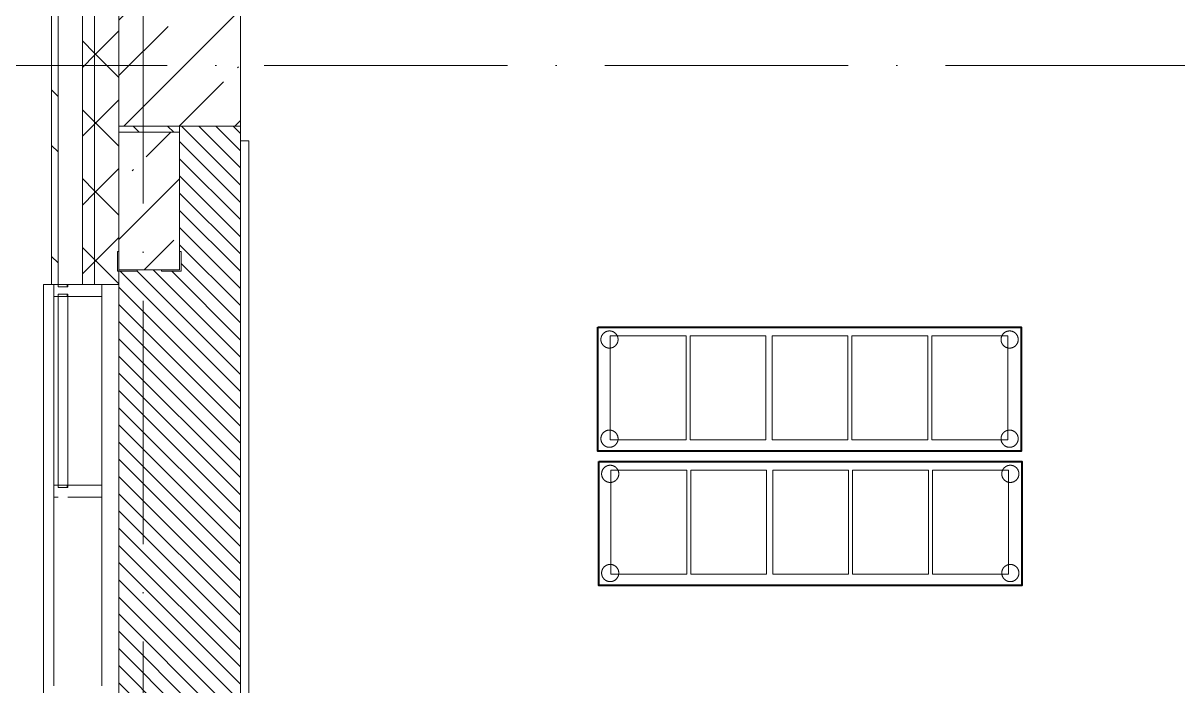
# Model space of a CAD drawing. Header units: millimetres. Extents: x -6467 to 105918, y -7090 to 92481.
# Drawn here: x -2844 to 1905, y 29931 to 32655 of the extents above; entities that cross this region are included whole.
import ezdxf

# ---------------------------------------------------------------- set-up
doc = ezdxf.new("R2010")
doc.units = ezdxf.units.MM
doc.linetypes.add('50_200_ШТРИХ_1Т_ш5_п1_п1_', pattern=[1400, 1000, -200, 0, -200])
doc.linetypes.add('IMPORT-ACAD_ISO02W100', pattern=[3000, 2400, -600])
for name, color, linetype, lineweight in [('A-FLOR', 7, 'Continuous', 9), ('A-GLAZ', 7, 'Continuous', 5), ('A-GLAZ-CWMG', 7, 'Continuous', 9), ('A-GLAZ-CWMG-1', 7, 'Continuous', 20), ('A-WALL', 7, 'Continuous', 5), ('A-WALL-FNSH-1', 7, 'Continuous', 5), ('I-WALL', 7, 'Continuous', 5), ('S-COLS', 7, 'Continuous', 9), ('S-COLS-1', 7, 'Continuous', 5)]:
    doc.layers.add(name, color=color, linetype=linetype, lineweight=lineweight)
for name, color, linetype, lineweight, true_color in [('A-FLOR-PATT-1', 7, 'Continuous', 5, 0xd61c12), ('A-GENM-1', 7, 'Continuous', 9, 0xaaaaaa), ('A-GENM-2', 7, 'Continuous', 20, 0xaaaaaa), ('A-WALL-3', 7, 'Continuous', 5, 0x787878), ('мебель 2 этаж-1', 7, 'Continuous', 40, 0xaaaaaa), ('Оси-3', 7, '50_200_ШТРИХ_1Т_ш5_п1_п1_', 9, 0xaaaaaa), ('ТХ_функционал-14', 7, 'IMPORT-ACAD_ISO02W100', 20, 0xaaaaaa), ('ТХ_функционал-2', 7, 'Continuous', 40, 0xaaaaaa)]:
    doc.layers.add(name, color=color, linetype=linetype, lineweight=lineweight, true_color=true_color)
pattern_1 = [(45, (0, 0), (-141.42136, 141.42136), []), (135, (0, 0), (-141.42136, -141.42136), [])]

# ---------------------------------------------------------------- blocks, each defined once
blk = doc.blocks.new('BSC_Колонна _Прямоугольная - 500х500-V59-АИ_План этажа Радиаторы_2')
at = {"layer": 'S-COLS-1'}
h = blk.add_hatch(dxfattribs=at)
h.set_pattern_fill('FP_87', color=256, style=0, pattern_type=2)
h.set_pattern_definition([(45, (2200, -32481.04), (-228.0985, 228.0985), []), (45, (2428.1, -32481.04), (-228.0985, 228.0985), [403.225, -80.645, 6.706, -73.939])])
h.paths.add_polyline_path([(-250, -250), (250, -250), (250, 250), (-250, 250)])
for p, q in [((250, 250), (-250, 250)), ((-250, 250), (-250, -250)), ((250, -250), (250, 250)), ((-250, -250), (250, -250))]:
    blk.add_line(p, q, dxfattribs=at)
blk = doc.blocks.new('Прямоугольный импост - Импост структурный с накладкой - 180мм-22071093-АИ_План этажа Радиаторы_2')
at = {"layer": 'A-GLAZ-CWMG'}
for p, q in [((23480, 63231), (23480, 64006)), ((23497, 64006), (23537, 64006)), ((23497, 63231), (23497, 64006)), ((23537, 63231), (23537, 64006)), ((23677, 63231), (23677, 64006)), ((23537, 63231), (23497, 63231))]:
    blk.add_line(p, q, dxfattribs=at)
blk = doc.blocks.new('Прямоугольный импост - Импост структурный с накладкой - 180мм-V232-АИ_План этажа Радиаторы_2')
at = {"layer": 'A-GLAZ-CWMG'}
for p, q in [((6637, 55111), (5862, 55111)), ((6637, 54914), (5862, 54914))]:
    blk.add_line(p, q, dxfattribs=at)
blk = doc.blocks.new('Прямоугольный импост - Импост структурный с накладкой - 180мм-V237-АИ_План этажа Радиаторы_2')
at = {"layer": 'A-GLAZ-CWMG-1'}
for p, q in [((-25, 0), (-25, 17)), ((-25, 17), (25, 17)), ((-15, 0), (-25, 0)), ((-15, -40), (-15, 0)), ((25, 17), (25, 0)), ((-25, -180), (-25, -40)), ((-25, -40), (-15, -40)), ((25, -40), (25, -180)), ((25, -180), (-25, -180))]:
    blk.add_line(p, q, dxfattribs=at)
blk = doc.blocks.new('Прямоугольный импост - Импост структурный с накладкой - 180мм-22437157-АИ_План этажа Радиаторы_2')
at = {"layer": 'A-GLAZ-CWMG-1'}
for p, q in [((0, 17), (-50, 17)), ((-50, 17), (-50, 0)), ((-50, 0), (-40, 0)), ((-40, 0), (-40, -40)), ((-10, -40), (-10, 0)), ((-10, 0), (0, 0)), ((0, 0), (0, 17)), ((-40, -40), (-50, -40)), ((-50, -40), (-50, -180)), ((0, -40), (-10, -40)), ((0, -180), (0, -40)), ((-50, -180), (0, -180))]:
    blk.add_line(p, q, dxfattribs=at)
blk = doc.blocks.new('Фахверк _газобетон торцы_408 - Фахверк _газобетон торцы_-25576252-АИ_План этажа Радиаторы_2')
at = {"layer": 'A-GENM-2'}
for p, q in [((89406, 11134.7), (89325, 11134.7)), ((89325, 11134.7), (89325, 11128.7)), ((89325, 11128.7), (89400, 11128.7)), ((89400, 11128.7), (89400, 11053.7)), ((89406, 11053.7), (89406, 11134.7)), ((89400, 11053.7), (89406, 11053.7)), ((89400, 10953.7), (89400, 10878.7)), ((89406, 10953.7), (89400, 10953.7)), ((89406, 10872.7), (89406, 10953.7)), ((89400, 10878.7), (89325, 10878.7)), ((89325, 10878.7), (89325, 10872.7)), ((89325, 10872.7), (89406, 10872.7))]:
    blk.add_line(p, q, dxfattribs=at)
blk = doc.blocks.new('Отлив_СКБ - Отлив витража-V395-АИ_План этажа Радиаторы_2')
at = {"layer": 'A-GLAZ'}
for p, q in [((0, 67), (0, 100)), ((1700, 100), (0, 100)), ((1700, 100), (1700, 67)), ((0, 2), (10, 2)), ((865, 2), (875, 2)), ((1650, 2), (1660, 2)), ((1690, 2), (1700, 2))]:
    blk.add_line(p, q, dxfattribs=at)
blk = doc.blocks.new('мебель 2 этаж-28800768-АИ_План этажа Радиаторы_2')
at = {"layer": 'ТХ_функционал-14', "flags": 128}
for points in [[(2145.5, 33084.2), (1833.5, 33084.2), (1833.5, 32657.2), (2145.5, 32657.2)], [(2474, 33084.2), (2162, 33084.2), (2162, 32657.2), (2474, 32657.2)], [(2811.1, 33084.2), (2499.1, 33084.2), (2499.1, 32657.2), (2811.1, 32657.2)], [(3139.6, 33084.2), (2827.6, 33084.2), (2827.6, 32657.2), (3139.6, 32657.2)], [(3468.1, 33084.2), (3156.1, 33084.2), (3156.1, 32657.2), (3468.1, 32657.2)], [(2148.5, 32532.2), (1836.5, 32532.2), (1836.5, 32105.2), (2148.5, 32105.2)], [(2477, 32532.2), (2165, 32532.2), (2165, 32105.2), (2477, 32105.2)], [(2814.1, 32532.2), (2502.1, 32532.2), (2502.1, 32105.2), (2814.1, 32105.2)], [(3142.6, 32532.2), (2830.6, 32532.2), (2830.6, 32105.2), (3142.6, 32105.2)], [(3471.1, 32532.2), (3159.1, 32532.2), (3159.1, 32105.2), (3471.1, 32105.2)]]:
    blk.add_lwpolyline(points, close=True, dxfattribs=at)
at = {"layer": 'ТХ_функционал-14'}
for centre in [(1830.8, 33069.6), (3476, 33069.6), (1830.8, 32662.1), (3476, 32662.1), (1833.8, 32517.6), (3479, 32517.6), (1833.8, 32110.1), (3479, 32110.1)]:
    blk.add_circle(centre, 35.3, dxfattribs=at)
at = {"layer": 'ТХ_функционал-2', "flags": 128}
for points in [[(1783.4, 33120.9), (3523.4, 33120.9), (3523.4, 32610.9), (1783.4, 32610.9)], [(1786.4, 32568.9), (3526.4, 32568.9), (3526.4, 32058.9), (1786.4, 32058.9)]]:
    blk.add_lwpolyline(points, close=True, dxfattribs=at)

msp = doc.modelspace()

# ---------------------------------------------------------------- hatches: boundary and pattern name
at = {"layer": 'A-FLOR-PATT-1'}
h = msp.add_hatch(dxfattribs=at)
h.set_pattern_fill('FP_262', color=256, style=0, pattern_type=2)
h.set_pattern_definition([(315, (-2200, 29481.04), (35.3553, 35.3553), [])])
h.paths.add_polyline_path([(-2194, 26731), (-1950, 26731), (-1950, 32231), (-2200, 32231), (-2200, 31716), (-2194, 31716), (-2194, 31635), (-2275, 31635), (-2275, 31641), (-2375, 31641), (-2375, 31635), (-2450, 31635), (-2449.2, 29827), (-2375, 29827), (-2375, 29821), (-2275, 29821), (-2275, 29827), (-2194, 29827), (-2194, 29746), (-2200, 29746), (-2200, 28716), (-2194, 28716), (-2194, 28635), (-2275, 28635), (-2275, 28641), (-2375, 28641), (-2375, 28635), (-2450, 28635), (-2450, 26827), (-2375, 26827), (-2375, 26821), (-2275, 26821), (-2275, 26827), (-2194, 26827), (-2194, 26746), (-2200, 26746), (-2200, 26731)])
at = {"layer": 'A-WALL'}
h = msp.add_hatch(dxfattribs=at)
h.set_pattern_fill('FP_125', color=256, style=0, pattern_type=2)
h.set_pattern_definition(pattern_1)
h.paths.add_polyline_path([(-2600, -2019), (-2550, -2019), (-2550, 7081.1), (-2600, 7081.1), (-2600, -1919)])
h.paths.add_polyline_path([(-2600, 8781.1), (-2550, 8781.1), (-2550, 11881), (-2600, 11881), (-2600, 8839.1)])
h.paths.add_polyline_path([(-2569.8, 13581), (-2550, 13581), (-2550, 15031), (-2600, 15031), (-2600, 13581)])
h.paths.add_polyline_path([(-2569.8, 16731), (-2550, 16731), (-2550, 17881), (-2600, 17881), (-2600, 16731)])
h.paths.add_polyline_path([(-2569.8, 19581), (-2550, 19581), (-2550, 20881), (-2600, 20881), (-2600, 19581)])
h.paths.add_polyline_path([(-2569.8, 22581), (-2550, 22581), (-2550, 23881), (-2600, 23881), (-2600, 22581)])
h.paths.add_polyline_path([(-2569.8, 25581), (-2550, 25581), (-2550, 26881), (-2600, 26881), (-2600, 25581)])
h.paths.add_polyline_path([(-2550, 28581), (-2550, 29881), (-2600, 29881), (-2600, 28581)])
h.paths.add_polyline_path([(-2600, 31581), (-2550, 31581), (-2550, 32881), (-2600, 32881), (-2600, 32068.8)])
h.paths.add_polyline_path([(-2569.8, 34581), (-2550, 34581), (-2550, 35741), (-2600, 35741), (-2600, 34581)])
h.paths.add_polyline_path([(-2600, 37581), (-2550, 37581), (-2550, 38981), (-2600, 38981), (-2600, 37700.2)])
h.paths.add_polyline_path([(-2569.8, 40681), (-2550, 40681), (-2550, 41881), (-2600, 41881), (-2600, 40681)])
h.paths.add_polyline_path([(-2569.8, 43581), (-2550, 43581), (-2550, 44881), (-2600, 44881), (-2600, 43581)])
h.paths.add_polyline_path([(-2600, 46581), (-2550, 46581), (-2550, 47881), (-2600, 47881), (-2600, 46851.3)])
h = msp.add_hatch(dxfattribs=at)
h.set_pattern_fill('FP_125', color=256, style=0, pattern_type=2)
h.set_pattern_definition(pattern_1)
h.paths.add_polyline_path([(-2450, -1919), (-2450, 7081.1), (-2550, 7081.1), (-2550, -1919)])
h.paths.add_polyline_path([(-2550, 8781.1), (-2450, 8781.1), (-2450, 11881), (-2550, 11881), (-2550, 8839.1)])
h.paths.add_polyline_path([(-2450, 13581), (-2450, 15031), (-2550, 15031), (-2550, 13581)])
h.paths.add_polyline_path([(-2450, 16731), (-2450, 17881), (-2550, 17881), (-2550, 16731)])
h.paths.add_polyline_path([(-2550, 19581), (-2450, 19581), (-2450, 20881), (-2550, 20881), (-2550, 20102)])
h.paths.add_polyline_path([(-2550, 22581), (-2450, 22581), (-2450, 23881), (-2550, 23881), (-2550, 22917.7)])
h.paths.add_polyline_path([(-2550, 25581), (-2450, 25581), (-2450, 26881), (-2550, 26881), (-2550, 25733.4)])
h.paths.add_polyline_path([(-2450, 28581), (-2450, 29881), (-2550, 29881), (-2550, 28581)])
h.paths.add_polyline_path([(-2450, 31581), (-2450, 32881), (-2550, 32881), (-2550, 31581)])
h.paths.add_polyline_path([(-2450, 34581), (-2450, 35741), (-2550, 35741), (-2550, 34581)])
h.paths.add_polyline_path([(-2450, 37581), (-2450, 38981), (-2550, 38981), (-2550, 37581)])
h.paths.add_polyline_path([(-2550, 40681), (-2450, 40681), (-2450, 41881), (-2550, 41881), (-2550, 41219.9)])
h.paths.add_polyline_path([(-2450, 43581), (-2450, 44881), (-2550, 44881), (-2550, 43581)])
h.paths.add_polyline_path([(-2550, 46581), (-2450, 46581), (-2450, 47831), (-2550, 47831), (-2550, 46851.3)])
h = msp.add_hatch(dxfattribs=at)
h.set_pattern_fill('FP_1', color=256, style=0, pattern_type=2)
h.set_pattern_definition([(45, (0, 0), (-228.0985, 228.0985), []), (45, (228.1, 0), (-228.0985, 228.0985), [403.225, -80.645, 6.706, -73.939])])
h.paths.add_polyline_path([(-2450, 26206), (-2200, 26206), (-2200, 26821), (-2450, 26821), (-2450, 26437.4)])
h.paths.add_polyline_path([(-2200, 28641), (-2200, 29821), (-2450, 29821), (-2450, 28641)])
h.paths.add_polyline_path([(-2450, 31641), (-2200, 31641), (-2200, 32206), (-2450, 32206), (-2450, 32068.8)])
at = {"layer": 'A-WALL-3'}
h = msp.add_hatch(dxfattribs=at)
h.set_pattern_fill('FP_124', color=256, style=0, pattern_type=2)
h.set_pattern_definition([(135, (0, 0), (-342.148, -342.148), []), (135, (228.1, 0), (-342.148, -342.148), [])])
h.paths.add_polyline_path([(-2700, -2169), (-2700, 7081.1), (-2727, 7081.1), (-2727, -2169)])
h.paths.add_polyline_path([(-2700, 8781.1), (-2700, 11881), (-2727, 11881), (-2727, 8781.1)])
h.paths.add_polyline_path([(-2727, 13581), (-2700, 13581), (-2700, 15031), (-2727, 15031), (-2727, 13766.6)])
h.paths.add_polyline_path([(-2727, 16731), (-2700, 16731), (-2700, 17881), (-2727, 17881), (-2727, 17286.3)])
h.paths.add_polyline_path([(-2700, 19581), (-2700, 20881), (-2727, 20881), (-2727, 19581)])
h.paths.add_polyline_path([(-2700, 22581), (-2700, 23881), (-2727, 23881), (-2727, 22581)])
h.paths.add_polyline_path([(-2727, 25581), (-2700, 25581), (-2700, 26881), (-2727, 26881), (-2727, 25733.4)])
h.paths.add_polyline_path([(-2727, 28581), (-2700, 28581), (-2700, 29881), (-2727, 29881), (-2727, 29253.1)])
h.paths.add_polyline_path([(-2700, 31581), (-2700, 32881), (-2727, 32881), (-2727, 31581)])
h.paths.add_polyline_path([(-2700, 34581), (-2700, 35741), (-2727, 35741), (-2727, 34581)])
h.paths.add_polyline_path([(-2727, 37581), (-2700, 37581), (-2700, 38981), (-2727, 38981), (-2727, 37700.2)])
h.paths.add_polyline_path([(-2727, 40681), (-2700, 40681), (-2700, 41881), (-2727, 41881), (-2727, 41219.9)])
h.paths.add_polyline_path([(-2727, 43581), (-2700, 43581), (-2700, 44881), (-2727, 44881), (-2727, 44035.6)])
h.paths.add_polyline_path([(-2700, 46581), (-2700, 48008), (-2727, 48008), (-2727, 46581)])
at = {"layer": 'I-WALL'}
h = msp.add_hatch(dxfattribs=at)
h.set_pattern_fill('FP_2', color=256, style=0, pattern_type=2)
h.set_pattern_definition([(135, (0, 0), (-70.71068, -70.71068), [])])
h.paths.add_polyline_path([(-2200, 5821), (-2200, 5831), (-2450, 5831), (-2450, 5821)])
h.paths.add_polyline_path([(-2450, 6331), (-2200, 6331), (-2200, 6441), (-2450, 6441)])
h.paths.add_polyline_path([(-2450, 6476), (-2200, 6476), (-2200, 7021), (-2450, 7021), (-2450, 6727.3)])
h.paths.add_polyline_path([(-2450, 8841), (-2200, 8841), (-2200, 10181), (-2450, 10181), (-2450, 9543)])
h.paths.add_polyline_path([(-2450, 10216), (-2200, 10216), (-2200, 11821), (-2450, 11821), (-2450, 10950.9)])
h.paths.add_polyline_path([(-2200, 13641), (-2200, 14971), (-2450, 14971), (-2450, 13641)])
h.paths.add_polyline_path([(-2450, 16791), (-2200, 16791), (-2200, 17821), (-2450, 17821), (-2450, 17286.3)])
h.paths.add_polyline_path([(-2450, 19641), (-2200, 19641), (-2200, 20821), (-2450, 20821), (-2450, 20102)])
h.paths.add_polyline_path([(-2200, 22641), (-2200, 23031), (-2450, 23031), (-2450, 22641)])
h.paths.add_polyline_path([(-2200, 23066), (-2200, 23821), (-2450, 23821), (-2450, 23066)])
h.paths.add_polyline_path([(-2450, 25641), (-2200, 25641), (-2200, 26056), (-2450, 26056), (-2450, 25733.4)])
h.paths.add_polyline_path([(-2450, 26091), (-2200, 26091), (-2200, 26206), (-2450, 26206)])
h.paths.add_polyline_path([(-2450, 32206), (-2200, 32206), (-2200, 32231), (-2450, 32231)])
h.paths.add_polyline_path([(-2200, 32731), (-2200, 32821), (-2450, 32821), (-2450, 32731), (-2413.4, 32731)])
h.paths.add_polyline_path([(-2450, 34641), (-2200, 34641), (-2200, 35231), (-2450, 35231), (-2450, 34884.5)])
h.paths.add_polyline_path([(-2200, 35731), (-2200, 35821), (-2450, 35821), (-2450, 35731), (-2219.1, 35731)])
h.paths.add_polyline_path([(-2450, 37641), (-2200, 37641), (-2200, 38230.7), (-2450, 38230.7), (-2450, 37700.2)])
h.paths.add_polyline_path([(-2450, 38730.7), (-2200, 38730.7), (-2200, 38861), (-2450, 38861)])
h.paths.add_polyline_path([(-2450, 38896), (-2200, 38896), (-2200, 38921), (-2450, 38921)])
h.paths.add_polyline_path([(-2200, 40741), (-2200, 41821), (-2450, 41821), (-2450, 40741)])
h.paths.add_polyline_path([(-2200, 43641), (-2200, 44346), (-2450, 44346), (-2450, 43641)])
h.paths.add_polyline_path([(-2450, 44381), (-2200, 44381), (-2200, 44821), (-2450, 44821), (-2450, 44739.5)])
h.paths.add_polyline_path([(-2200, 46641), (-2200, 47231), (-2450, 47231), (-2450, 46641)])

# ---------------------------------------------------------------- linework, layer by layer
at = {"layer": 'A-FLOR'}
for p, q in [((-1950, 26731), (-1950, 32231)), ((-2450, 31581), (-2450, 29881))]:
    msp.add_line(p, q, dxfattribs=at)
at = {"layer": 'A-WALL'}
for p, q in [((-2700, 32881), (-2700, 31581)), ((-2600, 32881), (-2600, 31581)), ((-2550, 32881), (-2550, 31581)), ((-2450, 32231), (-2450, 31641)), ((-2450, 32206), (-2200, 32206)), ((-2200, 31641), (-2200, 32231)), ((-1915, 32171), (-1950, 32171)), ((-1915, 32171), (-1915, 26791)), ((-2450, 31641), (-2200, 31641))]:
    msp.add_line(p, q, dxfattribs=at)
at = {"layer": 'A-WALL-FNSH-1'}
for p, q in [((-2727, 32881), (-2727, 31581)), ((-2450, 31581), (-2450, 31641)), ((-2727, 31581), (-2450, 31581))]:
    msp.add_line(p, q, dxfattribs=at)
at = {"layer": 'Оси-3'}
for p, q in [((-2350, -5889.7), (-2350, 91281)), ((25750, 32481), (-5267.3, 32481))]:
    msp.add_line(p, q, dxfattribs=at)

# ---------------------------------------------------------------- block references
at = {"layer": 'A-GENM-1', "rotation": 270.0000000000001}
msp.add_blockref('Фахверк _газобетон торцы_408 - Фахверк _газобетон торцы_-25576252-АИ_План этажа Радиаторы_2', (-13328.7, 121041), dxfattribs=at)
at = {"layer": 'A-GLAZ', "rotation": 89.99999999999937}
msp.add_blockref('Отлив_СКБ - Отлив витража-V395-АИ_План этажа Радиаторы_2', (-2660, 29881), dxfattribs=at)
at = {"layer": 'A-GLAZ-CWMG'}
for name, p, rotation in [('Прямоугольный импост - Импост структурный с накладкой - 180мм-22437157-АИ_План этажа Радиаторы_2', (-2700, 31581), 89.99999999999775), ('Прямоугольный импост - Импост структурный с накладкой - 180мм-V232-АИ_План этажа Радиаторы_2', (-57631, 36568), 269.9999999999995)]:
    msp.add_blockref(name, p, dxfattribs=dict(at, rotation=rotation))
msp.add_blockref('Прямоугольный импост - Импост структурный с накладкой - 180мм-22071093-АИ_План этажа Радиаторы_2', (-26197, -32475), dxfattribs=at)
at = {"layer": 'A-GLAZ-CWMG', "extrusion": (0, 0, -1), "rotation": 270.0000000000022}
msp.add_blockref('Прямоугольный импост - Импост структурный с накладкой - 180мм-V237-АИ_План этажа Радиаторы_2', (2700, 30731), dxfattribs=at)
at = {"layer": 'S-COLS'}
msp.add_blockref('BSC_Колонна _Прямоугольная - 500х500-V59-АИ_План этажа Радиаторы_2', (-2200, 32481), dxfattribs=at)
at = {"layer": 'мебель 2 этаж-1'}
msp.add_blockref('мебель 2 этаж-28800768-АИ_План этажа Радиаторы_2', (-2263.5, -1715.2), dxfattribs=at)

doc.saveas('drawing.dxf')
